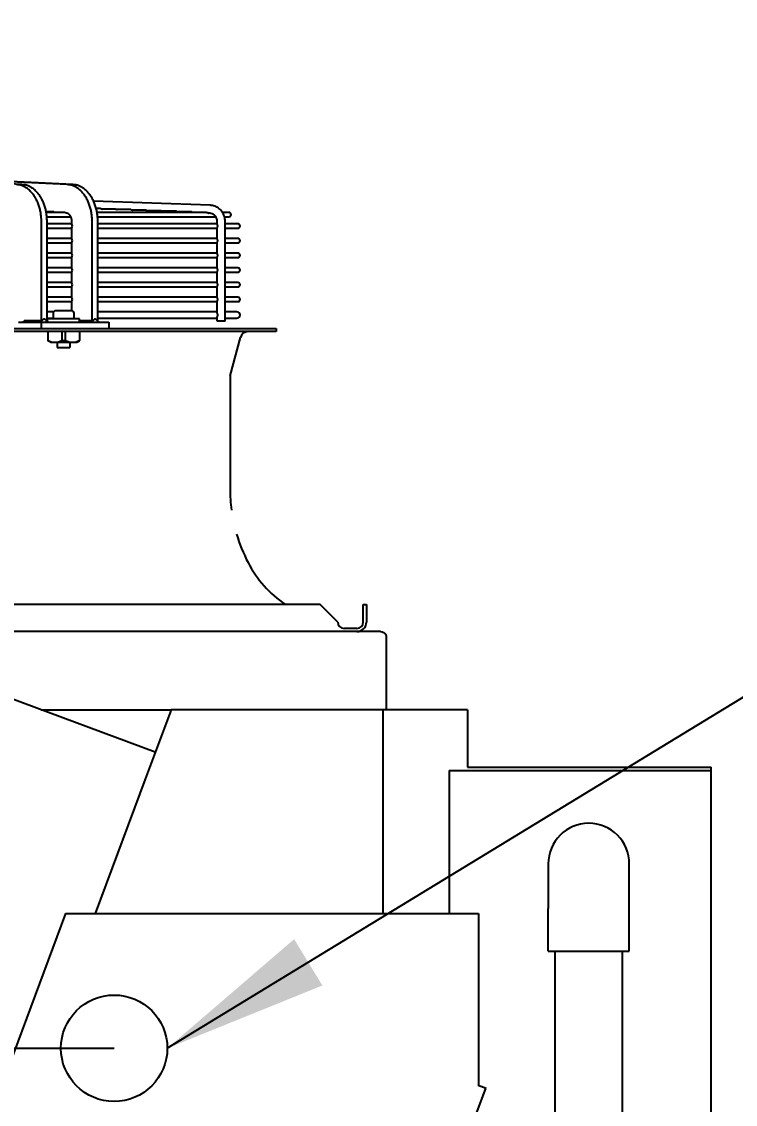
# Model space of a CAD drawing. Header units: millimetres. Extents: x 17891 to 32328, y 18593 to 29476.
# Drawn here: x 18024.44 to 18042.05, y 18964.99 to 18991.71 of the extents above; entities that cross this region are included whole.
import ezdxf

# ---------------------------------------------------------------- set-up
doc = ezdxf.new("R2010")
doc.units = ezdxf.units.MM
doc.header["$LTSCALE"] = 5
doc.linetypes.add('CENTER', pattern=[50.8, 31.75, -6.35, 6.35, -6.35])
for name, color, linetype in [('COILCONN-STD-CONTROL-COPPER', 1, 'Continuous'), ('CONDENSER-STD-CONTROL', 1, 'Continuous'), ('RECIRCULATION-CONTROL', 3, 'Continuous'), ('UNIT', 6, 'Continuous'), ('WS-NO-CONTROL', 3, 'Continuous')]:
    doc.layers.add(name, color=color, linetype=linetype)
doc.styles.add('SUBMITTAL', font='romans.shx', dxfattribs={"width": 0.75})
doc.dimstyles.new('SUBMITTAL', dxfattribs={"dimtxt": 0.09375, "dimasz": 0.09375, "dimexe": 0.03125, "dimexo": 0.0625, "dimgap": 0.0625, "dimtad": 0, "dimdec": 4, "dimzin": 4, "dimdsep": 46, "dimlunit": 4, "dimtxsty": 'SUBMITTAL', "dimcen": 0.09375, "dimclre": 6, "dimadec": 0, "dimazin": 0, "dimtfac": 1, "dimtdec": 0, "dimtofl": 0, "dimtmove": 0, "dimatfit": 3, "dimfxl": 0, "dimfrac": 2, "dimtolj": 1, "dimtzin": 4, "dimarcsym": 0})

# ---------------------------------------------------------------- blocks, each defined once
blk = doc.blocks.new('*D24')
at = {"layer": 'CONDENSER-STD-CONTROL', "color": 6, "lineweight": -2}
for p, q in [((18026.721, 18963.562), (18026.721, 18869.843)), ((18041.454, 18896.122), (18041.454, 18869.843))]:
    blk.add_line(p, q, dxfattribs=at)
at = {"layer": 'CONDENSER-STD-CONTROL', "color": 3, "lineweight": -2}
for p, q in [((18031.65, 18872.66), (18036.525, 18872.66)), ((18041.454, 18872.66), (18046.383, 18872.66))]:
    blk.add_line(p, q, dxfattribs=at)
at = {"layer": 'CONDENSER-STD-CONTROL', "color": 3}
for points in [[(18031.65, 18873.481), (18031.65, 18871.838), (18026.721, 18872.66)], [(18036.525, 18873.481), (18036.525, 18871.838), (18041.454, 18872.66)]]:
    blk.add_solid(points, dxfattribs=at)
at = {"layer": 'CONDENSER-STD-CONTROL', "color": 3, "insert": (18063.108, 18872.66), "char_height": 4.9294, "attachment_point": 5, "style": 'SUBMITTAL'}
blk.add_mtext('\\A1;1\'-2 3/4"', dxfattribs=at)

msp = doc.modelspace()

# ---------------------------------------------------------------- linework, layer by layer
at = {"layer": 'CONDENSER-STD-CONTROL', "linetype": 'CENTER', "ltscale": 0.027}
msp.add_line((17962.4, 18966.3784), (18026.721, 18966.3784), dxfattribs=at)
at = {"layer": 'CONDENSER-STD-CONTROL'}
msp.add_circle((18026.721, 18966.3784), 1.3125, dxfattribs=at)
at = {"layer": 'RECIRCULATION-CONTROL'}
for p, q in [((18037.4311, 18970.9282), (18037.4311, 18969.8282)), ((18039.4311, 18969.8282), (18039.4311, 18970.9282)), ((18037.4311, 18968.7719), (18037.4311, 18969.8282)), ((18039.4311, 18968.7719), (18039.4311, 18969.8282)), ((18037.4311, 18968.7719), (18039.4311, 18968.7719)), ((18037.6011, 18947.1784), (18037.6011, 18968.7719)), ((18039.2611, 18947.1784), (18039.2611, 18968.7719))]:
    msp.add_line(p, q, dxfattribs=at)
msp.add_arc((18038.4311, 18970.9282), 1, 0, 180, dxfattribs=at)
at = {"layer": 'UNIT'}
for p, q in [((18024.4474, 18987.6907), (18018.8725, 18987.9653)), ((18025.5609, 18987.6907), (18019.9861, 18987.9653)), ((18025.7001, 18987.6907), (18020.1253, 18987.9653)), ((18029.0882, 18987.1791), (18026.213, 18987.283)), ((18025.2225, 18987.0172), (18025.0442, 18987.0172)), ((18025.4968, 18987.0037), (18025.0467, 18987.0037)), ((18025.5435, 18986.9824), (18025.5272, 18986.9832)), ((18026.3832, 18987.0982), (18026.2789, 18987.0982)), ((18029.0025, 18987.0037), (18026.2994, 18987.0037)), ((18026.7573, 18987.0847), (18026.4239, 18987.0847)), ((18027.1315, 18987.0712), (18026.7981, 18987.0712)), ((18027.5057, 18987.0577), (18027.1723, 18987.0577)), ((18027.8799, 18987.0442), (18027.5465, 18987.0442)), ((18028.2541, 18987.0307), (18027.9207, 18987.0307)), ((18028.6283, 18987.0172), (18028.2949, 18987.0172)), ((18029.0811, 18986.9824), (18029.0589, 18986.9832)), ((18029.5527, 18987.0037), (18029.3941, 18987.0037)), ((18024.9263, 18984.3128), (18024.9263, 18986.7856)), ((18025.061, 18986.8935), (18025.6552, 18986.8935)), ((18025.0655, 18984.3163), (18025.0655, 18986.7856)), ((18025.678, 18986.7218), (18025.0655, 18986.7218)), ((18025.678, 18986.7089), (18025.678, 18986.7856)), ((18026.1791, 18984.3128), (18026.1791, 18986.7856)), ((18026.3137, 18986.8935), (18029.2309, 18986.8935)), ((18026.3183, 18984.3163), (18026.3183, 18986.7856)), ((18029.2615, 18986.7218), (18026.3183, 18986.7218)), ((18029.2615, 18986.7058), (18029.2615, 18986.7856)), ((18029.2615, 18986.3436), (18029.2615, 18986.6275)), ((18029.4437, 18986.8935), (18029.5527, 18986.8935)), ((18029.4583, 18984.3163), (18029.4583, 18986.7856)), ((18029.7731, 18986.7218), (18029.4583, 18986.7218)), ((18025.0655, 18986.6115), (18025.678, 18986.6115)), ((18025.678, 18986.3467), (18025.678, 18986.6244)), ((18026.3183, 18986.6115), (18029.2615, 18986.6115)), ((18029.4583, 18986.6115), (18029.7731, 18986.6115)), ((18025.678, 18986.3596), (18025.0655, 18986.3596)), ((18025.0655, 18986.2493), (18025.678, 18986.2493)), ((18025.678, 18985.9845), (18025.678, 18986.2622)), ((18029.2615, 18986.3596), (18026.3183, 18986.3596)), ((18026.3183, 18986.2493), (18029.2615, 18986.2493)), ((18029.2615, 18985.9814), (18029.2615, 18986.2653)), ((18029.7731, 18986.3596), (18029.4583, 18986.3596)), ((18029.4583, 18986.2493), (18029.7731, 18986.2493)), ((18025.678, 18985.9974), (18025.0655, 18985.9974)), ((18025.0655, 18985.8871), (18025.678, 18985.8871)), ((18025.678, 18985.6223), (18025.678, 18985.9)), ((18029.2615, 18985.9974), (18026.3183, 18985.9974)), ((18026.3183, 18985.8871), (18029.2615, 18985.8871)), ((18029.2615, 18985.6192), (18029.2615, 18985.9031)), ((18029.7731, 18985.9974), (18029.4583, 18985.9974)), ((18029.4583, 18985.8871), (18029.7731, 18985.8871)), ((18025.678, 18985.6352), (18025.0655, 18985.6352)), ((18029.2615, 18985.6352), (18026.3183, 18985.6352)), ((18029.7731, 18985.6352), (18029.4583, 18985.6352)), ((18025.0655, 18985.5249), (18025.678, 18985.5249)), ((18025.678, 18985.2601), (18025.678, 18985.5378)), ((18026.3183, 18985.5249), (18029.2615, 18985.5249)), ((18029.2615, 18985.257), (18029.2615, 18985.5409)), ((18029.4583, 18985.5249), (18029.7731, 18985.5249)), ((18025.678, 18985.2729), (18025.0655, 18985.2729)), ((18025.0655, 18985.1627), (18025.678, 18985.1627)), ((18025.678, 18984.8978), (18025.678, 18985.1756)), ((18029.2615, 18985.2729), (18026.3183, 18985.2729)), ((18026.3183, 18985.1627), (18029.2615, 18985.1627)), ((18029.2615, 18984.8948), (18029.2615, 18985.1787)), ((18029.7731, 18985.2729), (18029.4583, 18985.2729)), ((18029.4583, 18985.1627), (18029.7731, 18985.1627)), ((18025.678, 18984.9107), (18025.0655, 18984.9107)), ((18025.0655, 18984.8005), (18025.678, 18984.8005)), ((18025.678, 18984.5722), (18025.678, 18984.8134)), ((18029.2615, 18984.9107), (18026.3183, 18984.9107)), ((18026.3183, 18984.8005), (18029.2615, 18984.8005)), ((18029.2615, 18984.5191), (18029.2615, 18984.8165)), ((18029.7731, 18984.9107), (18029.4583, 18984.9107)), ((18029.4583, 18984.8005), (18029.7731, 18984.8005)), ((18025.222, 18984.5485), (18025.0655, 18984.5485)), ((18025.2187, 18984.5328), (18025.2187, 18984.3753)), ((18025.6911, 18984.5722), (18025.258, 18984.5722)), ((18025.7305, 18984.5328), (18025.7305, 18984.3753)), ((18029.2615, 18984.5485), (18026.3183, 18984.5485)), ((18029.7515, 18984.5485), (18029.4583, 18984.5485)), ((18024.361, 18984.2966), (18026.5881, 18984.2966)), ((18024.8846, 18984.3294), (18024.5002, 18984.3294)), ((18024.9178, 18984.2966), (18024.9178, 18984.1391)), ((18025.0655, 18984.395), (18025.2187, 18984.395)), ((18025.8683, 18984.3753), (18025.0809, 18984.3753)), ((18025.0809, 18984.301), (18025.0809, 18984.3753)), ((18025.8683, 18984.2966), (18025.8683, 18984.3753)), ((18026.1373, 18984.3294), (18025.8683, 18984.3294)), ((18026.3183, 18984.395), (18029.2615, 18984.395)), ((18026.5881, 18984.2966), (18026.5881, 18984.1391)), ((18029.2615, 18984.3163), (18029.2615, 18984.4245)), ((18029.4583, 18984.3163), (18029.2615, 18984.3163)), ((18029.4583, 18984.395), (18029.7515, 18984.395)), ((17996.9818, 18984.1391), (18030.7219, 18984.1391)), ((18030.7219, 18984.0604), (17996.9818, 18984.0604)), ((18025.0848, 18984.0604), (18025.0848, 18983.8382)), ((18025.4328, 18984.0604), (18025.4328, 18983.8382)), ((18025.5163, 18984.0604), (18025.5163, 18983.8382)), ((18025.8643, 18984.0604), (18025.8643, 18983.8382)), ((18030.7219, 18984.1391), (18030.7219, 18984.0604)), ((18025.1478, 18983.8005), (18025.0848, 18983.8369)), ((18025.1478, 18983.8005), (18025.8014, 18983.8005)), ((18025.3171, 18983.8005), (18025.3171, 18983.6666)), ((18025.6321, 18983.8005), (18025.6321, 18983.6666)), ((18025.8014, 18983.8005), (18025.8643, 18983.8369)), ((18029.5869, 18982.9726), (18029.838, 18983.9142)), ((18025.3171, 18983.6666), (18025.6321, 18983.6666)), ((18029.5802, 18982.9219), (18029.5802, 18980.1809)), ((18031.8046, 18977.3281), (17992.3624, 18977.3281)), ((18032.2377, 18976.895), (18031.8046, 18977.3281)), ((18032.8676, 18976.895), (18032.8676, 18977.3281)), ((18032.8676, 18977.3281), (18032.9464, 18977.3281)), ((18032.9464, 18977.3281), (18032.9464, 18976.895)), ((18033.2958, 18976.6588), (17955.8253, 18976.6588)), ((18032.7101, 18976.7375), (18032.3952, 18976.7375)), ((18033.4355, 18976.519), (18033.4355, 18974.7296)), ((18027.7342, 18973.6815), (18024.1034, 18975.0354)), ((18024.9234, 18974.7296), (18028.1251, 18974.7296)), ((18028.1251, 18974.7296), (18027.4872, 18973.0192)), ((18035.4357, 18974.7296), (18028.1251, 18974.7296)), ((18033.3574, 18969.7006), (18033.3574, 18974.7296)), ((18035.4357, 18974.7296), (18035.4357, 18973.3122)), ((18035.4357, 18973.3122), (18041.454, 18973.3122)), ((18041.454, 18898.9392), (18041.454, 18973.3122)), ((18027.4872, 18973.0192), (18026.2497, 18969.7005)), ((18034.9852, 18973.2291), (18034.9852, 18969.7007)), ((18034.9852, 18973.2291), (18041.454, 18973.2291)), ((18025.5231, 18969.7005), (18009.5605, 18926.8896)), ((18025.5231, 18969.7005), (18035.7131, 18969.7007)), ((18035.7131, 18969.7007), (18035.7132, 18965.491)), ((18011.4264, 18899.7822), (18035.8882, 18965.3875)), ((18035.7132, 18965.491), (18035.7007, 18965.4574)), ((18035.7007, 18965.4574), (18035.7017, 18965.457)), ((18035.9007, 18965.3828), (18035.7017, 18965.457))]:
    msp.add_line(p, q, dxfattribs=at)
for centre, radius, start, end in [((18029.5527, 18986.9486), 0.0551, 270, 90), ((18029.7731, 18986.6666), 0.0551, 270, 90), ((18029.7731, 18986.3044), 0.0551, 270, 90), ((18029.7731, 18985.9422), 0.0551, 270, 90), ((18029.7731, 18985.58), 0.0551, 270, 90), ((18029.7731, 18985.2178), 0.0551, 270, 90), ((18029.7731, 18984.8556), 0.0551, 270, 90), ((18025.258, 18984.5328), 0.0394, 90, 180), ((18025.6911, 18984.5328), 0.0394, 0, 90), ((18029.7515, 18984.4718), 0.0768, 270, 90), ((18030.0282, 18983.8635), 0.1969, 90, 165.06858), ((18029.7771, 18982.9219), 0.1969, 165.06858, 180), ((18033.5172, 18980.1809), 3.937, 180, 187.61931), ((18033.5172, 18980.1809), 3.937, 196.4656, 207.50184), ((18032.5394, 18979.6719), 2.8346, 207.50184, 235.77552), ((18032.3952, 18976.895), 0.1575, 180, 270), ((18032.7101, 18976.895), 0.1575, 270, 0), ((18032.7101, 18976.895), 0.2362, 270, 0)]:
    msp.add_arc(centre, radius, start, end, dxfattribs=at)
for centre, major_axis, ratio, start_param, end_param in [((18025.2225, 18986.9621), (0, -0.0551), 0.7080429, 2.4266911, 3.1416001), ((18025.4968, 18986.9486), (0, -0.0551), 0.7079972, 2.2505647, 3.1415995), ((18025.6529, 18986.6666), (0, -0.0551), 0.7079678, 1.5708033, 2.4433758), ((18025.6529, 18986.6666), (0, -0.0551), 0.7079678, 0.6982169, 1.5707894), ((18025.6529, 18986.3044), (0, -0.0551), 0.7079678, 1.5708033, 2.4433758), ((18025.6529, 18986.3044), (0, -0.0551), 0.7079678, 0.6982169, 1.5707894), ((18025.6529, 18985.9422), (0, -0.0551), 0.7079678, 1.5708033, 2.4433758), ((18025.6529, 18985.9422), (0, -0.0551), 0.7079678, 0.6982169, 1.5707894), ((18025.6529, 18985.58), (0, -0.0551), 0.7079678, 1.5708033, 2.4433758), ((18025.6529, 18985.58), (0, -0.0551), 0.7079678, 0.6982169, 1.5707894), ((18025.6529, 18985.2178), (0, -0.0551), 0.7079678, 1.5708033, 2.4433758), ((18025.6529, 18985.2178), (0, -0.0551), 0.7079678, 0.6982169, 1.5707894), ((18025.6529, 18984.8556), (0, -0.0551), 0.7079678, 1.5708033, 2.4433758), ((18025.6529, 18984.8556), (0, -0.0551), 0.7079678, 0.6982169, 1.5707894), ((18023.5042, 18985.7052), (0, -1.969), 0.7071068, 0.7736158, 0.7971806)]:
    msp.add_ellipse(centre, major_axis=major_axis, ratio=ratio, start_param=start_param, end_param=end_param, dxfattribs=at)
for points, knots in [([(18024.9263, 18986.7856), (18024.9263, 18986.8212), (18024.9248, 18986.8571), (18024.9219, 18986.8925), (18024.9189, 18986.9279), (18024.9145, 18986.9629), (18024.9085, 18986.9976), (18024.9026, 18987.0322), (18024.8952, 18987.0666), (18024.8865, 18987.1001), (18024.8777, 18987.1335), (18024.8676, 18987.166), (18024.8561, 18987.1978), (18024.8446, 18987.2295), (18024.8318, 18987.2605), (18024.8177, 18987.2901), (18024.8037, 18987.3198), (18024.7885, 18987.348), (18024.772, 18987.3751), (18024.7556, 18987.4022), (18024.7379, 18987.428), (18024.7194, 18987.4522), (18024.7008, 18987.4763), (18024.6814, 18987.4988), (18024.6609, 18987.5196), (18024.6405, 18987.5405), (18024.619, 18987.5598), (18024.597, 18987.5771), (18024.575, 18987.5944), (18024.5523, 18987.6098), (18024.529, 18987.6234), (18024.5056, 18987.6369), (18024.4816, 18987.6485), (18024.4573, 18987.6581), (18024.433, 18987.6676), (18024.4085, 18987.6751), (18024.3836, 18987.6805), (18024.3586, 18987.686), (18024.3333, 18987.6894), (18024.3082, 18987.6906)], [0, 0, 0, 0, 0.076921, 0.076921, 0.076921, 0.1538421, 0.1538421, 0.1538421, 0.2307631, 0.2307631, 0.2307631, 0.3076842, 0.3076842, 0.3076842, 0.3846052, 0.3846052, 0.3846052, 0.4615263, 0.4615263, 0.4615263, 0.5384473, 0.5384473, 0.5384473, 0.6153684, 0.6153684, 0.6153684, 0.6922894, 0.6922894, 0.6922894, 0.7692105, 0.7692105, 0.7692105, 0.8461315, 0.8461315, 0.8461315, 0.9230526, 0.9230526, 0.9230526, 1, 1, 1, 1]), ([(18025.0655, 18986.7856), (18025.0655, 18986.8212), (18025.064, 18986.8571), (18025.061, 18986.8925), (18025.0581, 18986.9279), (18025.0537, 18986.9629), (18025.0477, 18986.9976), (18025.0418, 18987.0322), (18025.0344, 18987.0666), (18025.0257, 18987.1001), (18025.0169, 18987.1335), (18025.0068, 18987.166), (18024.9953, 18987.1978), (18024.9838, 18987.2295), (18024.9709, 18987.2605), (18024.9569, 18987.2901), (18024.9429, 18987.3198), (18024.9277, 18987.348), (18024.9112, 18987.3751), (18024.8948, 18987.4022), (18024.8771, 18987.428), (18024.8586, 18987.4522), (18024.84, 18987.4763), (18024.8206, 18987.4988), (18024.8001, 18987.5196), (18024.7797, 18987.5405), (18024.7582, 18987.5598), (18024.7362, 18987.5771), (18024.7142, 18987.5944), (18024.6915, 18987.6098), (18024.6682, 18987.6234), (18024.6448, 18987.6369), (18024.6208, 18987.6485), (18024.5965, 18987.6581), (18024.5722, 18987.6676), (18024.5477, 18987.6751), (18024.5228, 18987.6805), (18024.4978, 18987.686), (18024.4725, 18987.6894), (18024.4474, 18987.6906)], [0, 0, 0, 0, 0.076921, 0.076921, 0.076921, 0.1538421, 0.1538421, 0.1538421, 0.2307631, 0.2307631, 0.2307631, 0.3076842, 0.3076842, 0.3076842, 0.3846052, 0.3846052, 0.3846052, 0.4615263, 0.4615263, 0.4615263, 0.5384473, 0.5384473, 0.5384473, 0.6153684, 0.6153684, 0.6153684, 0.6922894, 0.6922894, 0.6922894, 0.7692105, 0.7692105, 0.7692105, 0.8461315, 0.8461315, 0.8461315, 0.9230526, 0.9230526, 0.9230526, 1, 1, 1, 1]), ([(18026.1791, 18986.7856), (18026.1791, 18986.8212), (18026.1776, 18986.8571), (18026.1746, 18986.8925), (18026.1716, 18986.9279), (18026.1672, 18986.9629), (18026.1613, 18986.9976), (18026.1554, 18987.0322), (18026.148, 18987.0666), (18026.1392, 18987.1001), (18026.1305, 18987.1335), (18026.1204, 18987.166), (18026.1089, 18987.1978), (18026.0974, 18987.2295), (18026.0845, 18987.2605), (18026.0705, 18987.2901), (18026.0564, 18987.3198), (18026.0412, 18987.348), (18026.0248, 18987.3751), (18026.0084, 18987.4022), (18025.9907, 18987.428), (18025.9721, 18987.4522), (18025.9536, 18987.4763), (18025.9341, 18987.4988), (18025.9137, 18987.5196), (18025.8932, 18987.5405), (18025.8718, 18987.5598), (18025.8497, 18987.5771), (18025.8277, 18987.5944), (18025.8051, 18987.6098), (18025.7817, 18987.6234), (18025.7584, 18987.6369), (18025.7344, 18987.6485), (18025.7101, 18987.6581), (18025.6858, 18987.6676), (18025.6612, 18987.6751), (18025.6363, 18987.6805), (18025.6114, 18987.686), (18025.586, 18987.6894), (18025.5609, 18987.6906)], [0, 0, 0, 0, 0.076921, 0.076921, 0.076921, 0.1538421, 0.1538421, 0.1538421, 0.2307631, 0.2307631, 0.2307631, 0.3076842, 0.3076842, 0.3076842, 0.3846052, 0.3846052, 0.3846052, 0.4615263, 0.4615263, 0.4615263, 0.5384473, 0.5384473, 0.5384473, 0.6153684, 0.6153684, 0.6153684, 0.6922894, 0.6922894, 0.6922894, 0.7692105, 0.7692105, 0.7692105, 0.8461315, 0.8461315, 0.8461315, 0.9230526, 0.9230526, 0.9230526, 1, 1, 1, 1]), ([(18026.3183, 18986.7856), (18026.3183, 18986.8212), (18026.3168, 18986.8571), (18026.3138, 18986.8925), (18026.3108, 18986.9279), (18026.3064, 18986.9629), (18026.3005, 18986.9976), (18026.2946, 18987.0322), (18026.2872, 18987.0666), (18026.2784, 18987.1001), (18026.2697, 18987.1335), (18026.2596, 18987.166), (18026.2481, 18987.1978), (18026.2366, 18987.2295), (18026.2237, 18987.2605), (18026.2097, 18987.2901), (18026.1956, 18987.3198), (18026.1804, 18987.348), (18026.164, 18987.3751), (18026.1476, 18987.4022), (18026.1299, 18987.428), (18026.1113, 18987.4522), (18026.0928, 18987.4763), (18026.0733, 18987.4988), (18026.0529, 18987.5196), (18026.0324, 18987.5405), (18026.011, 18987.5598), (18025.9889, 18987.5771), (18025.9669, 18987.5944), (18025.9443, 18987.6098), (18025.9209, 18987.6234), (18025.8976, 18987.6369), (18025.8735, 18987.6485), (18025.8493, 18987.6581), (18025.825, 18987.6676), (18025.8004, 18987.6751), (18025.7755, 18987.6805), (18025.7506, 18987.686), (18025.7252, 18987.6894), (18025.7001, 18987.6906)], [0, 0, 0, 0, 0.076921, 0.076921, 0.076921, 0.1538421, 0.1538421, 0.1538421, 0.2307631, 0.2307631, 0.2307631, 0.3076842, 0.3076842, 0.3076842, 0.3846052, 0.3846052, 0.3846052, 0.4615263, 0.4615263, 0.4615263, 0.5384473, 0.5384473, 0.5384473, 0.6153684, 0.6153684, 0.6153684, 0.6922894, 0.6922894, 0.6922894, 0.7692105, 0.7692105, 0.7692105, 0.8461315, 0.8461315, 0.8461315, 0.9230526, 0.9230526, 0.9230526, 1, 1, 1, 1]), ([(18029.4583, 18986.7856), (18029.4583, 18986.8256), (18029.4524, 18986.8656), (18029.429, 18986.9419), (18029.4115, 18986.9783), (18029.3667, 18987.0442), (18029.3392, 18987.0737), (18029.2767, 18987.1228), (18029.2416, 18987.1424), (18029.1672, 18987.1699), (18029.1278, 18987.1777), (18029.0882, 18987.1791)], [1.5707963, 1.5707963, 1.5707963, 1.5707963, 1.8779743, 1.8779743, 2.1851522, 2.1851522, 2.4923302, 2.4923302, 2.7995081, 2.7995081, 3.1066861, 3.1066861, 3.1066861, 3.1066861]), ([(18025.678, 18986.7856), (18025.678, 18986.7934), (18025.6777, 18986.8011), (18025.677, 18986.8088), (18025.6764, 18986.8165), (18025.6754, 18986.8242), (18025.6741, 18986.8317), (18025.6728, 18986.8392), (18025.6712, 18986.8466), (18025.6693, 18986.8539), (18025.6674, 18986.8612), (18025.6652, 18986.8683), (18025.6627, 18986.8752), (18025.6602, 18986.8821), (18025.6574, 18986.8888), (18025.6544, 18986.8952), (18025.6513, 18986.9016), (18025.648, 18986.9078), (18025.6444, 18986.9137), (18025.6409, 18986.9196), (18025.6371, 18986.9252), (18025.633, 18986.9304), (18025.629, 18986.9357), (18025.6247, 18986.9406), (18025.6203, 18986.9452), (18025.6158, 18986.9497), (18025.6112, 18986.9539), (18025.6064, 18986.9576), (18025.6016, 18986.9614), (18025.5966, 18986.9648), (18025.5915, 18986.9677), (18025.5865, 18986.9707), (18025.5813, 18986.9732), (18025.576, 18986.9753), (18025.5707, 18986.9773), (18025.5653, 18986.979), (18025.5599, 18986.9802), (18025.5544, 18986.9814), (18025.549, 18986.9821), (18025.5435, 18986.9824)], [0, 0, 0, 0, 0.076921, 0.076921, 0.076921, 0.153842, 0.153842, 0.153842, 0.230763, 0.230763, 0.230763, 0.307684, 0.307684, 0.307684, 0.384605, 0.384605, 0.384605, 0.461526, 0.461526, 0.461526, 0.538447, 0.538447, 0.538447, 0.615368, 0.615368, 0.615368, 0.692289, 0.692289, 0.692289, 0.7692101, 0.7692101, 0.7692101, 0.8461311, 0.8461311, 0.8461311, 0.9230521, 0.9230521, 0.9230521, 1, 1, 1, 1]), ([(18026.3832, 18987.0982), (18026.3833, 18987.0982), (18026.3834, 18987.0982), (18026.3836, 18987.0982), (18026.3845, 18987.0982), (18026.3855, 18987.0981), (18026.3865, 18987.0981), (18026.3874, 18987.098), (18026.3884, 18987.0979), (18026.3894, 18987.0978), (18026.3904, 18987.0977), (18026.3914, 18987.0975), (18026.3924, 18987.0974), (18026.3934, 18987.0972), (18026.3944, 18987.097), (18026.3954, 18987.0968), (18026.3964, 18987.0966), (18026.3974, 18987.0963), (18026.3984, 18987.096), (18026.3994, 18987.0958), (18026.4004, 18987.0955), (18026.4014, 18987.0952), (18026.4024, 18987.0948), (18026.4034, 18987.0945), (18026.4044, 18987.0941), (18026.4054, 18987.0938), (18026.4064, 18987.0934), (18026.4074, 18987.093), (18026.4084, 18987.0926), (18026.4094, 18987.0922), (18026.4104, 18987.0917), (18026.4114, 18987.0913), (18026.4124, 18987.0908), (18026.4133, 18987.0904), (18026.4143, 18987.0899), (18026.4153, 18987.0894), (18026.4162, 18987.0889), (18026.4172, 18987.0884), (18026.4181, 18987.0879), (18026.4191, 18987.0874), (18026.42, 18987.0869), (18026.4209, 18987.0864), (18026.4218, 18987.0859), (18026.4226, 18987.0855), (18026.4233, 18987.0851), (18026.4239, 18987.0847)], [0.48439597, 0.48439597, 0.48439597, 0.48439597, 0.48780488, 0.48780488, 0.48780488, 0.51219512, 0.51219512, 0.51219512, 0.53658537, 0.53658537, 0.53658537, 0.56097561, 0.56097561, 0.56097561, 0.58536585, 0.58536585, 0.58536585, 0.6097561, 0.6097561, 0.6097561, 0.63414634, 0.63414634, 0.63414634, 0.65853659, 0.65853659, 0.65853659, 0.68292683, 0.68292683, 0.68292683, 0.70731707, 0.70731707, 0.70731707, 0.73170732, 0.73170732, 0.73170732, 0.75609756, 0.75609756, 0.75609756, 0.7804878, 0.7804878, 0.7804878, 0.80487805, 0.80487805, 0.80487805, 0.82380204, 0.82380204, 0.82380204, 0.82380204]), ([(18026.7573, 18987.0847), (18026.7575, 18987.0847), (18026.7576, 18987.0847), (18026.7577, 18987.0847), (18026.7587, 18987.0847), (18026.7597, 18987.0846), (18026.7606, 18987.0846), (18026.7616, 18987.0845), (18026.7626, 18987.0844), (18026.7636, 18987.0843), (18026.7646, 18987.0842), (18026.7656, 18987.084), (18026.7666, 18987.0839), (18026.7676, 18987.0837), (18026.7686, 18987.0835), (18026.7696, 18987.0833), (18026.7706, 18987.0831), (18026.7716, 18987.0828), (18026.7726, 18987.0825), (18026.7736, 18987.0823), (18026.7746, 18987.082), (18026.7756, 18987.0817), (18026.7766, 18987.0813), (18026.7776, 18987.081), (18026.7786, 18987.0806), (18026.7796, 18987.0803), (18026.7806, 18987.0799), (18026.7816, 18987.0795), (18026.7826, 18987.0791), (18026.7836, 18987.0787), (18026.7846, 18987.0782), (18026.7856, 18987.0778), (18026.7866, 18987.0773), (18026.7875, 18987.0768), (18026.7885, 18987.0764), (18026.7895, 18987.0759), (18026.7904, 18987.0754), (18026.7914, 18987.0749), (18026.7923, 18987.0744), (18026.7933, 18987.0739), (18026.7942, 18987.0734), (18026.7951, 18987.0729), (18026.7961, 18987.0724), (18026.7968, 18987.072), (18026.7974, 18987.0716), (18026.7981, 18987.0712)], [0.48440995, 0.48440995, 0.48440995, 0.48440995, 0.48780488, 0.48780488, 0.48780488, 0.51219512, 0.51219512, 0.51219512, 0.53658537, 0.53658537, 0.53658537, 0.56097561, 0.56097561, 0.56097561, 0.58536585, 0.58536585, 0.58536585, 0.6097561, 0.6097561, 0.6097561, 0.63414634, 0.63414634, 0.63414634, 0.65853659, 0.65853659, 0.65853659, 0.68292683, 0.68292683, 0.68292683, 0.70731707, 0.70731707, 0.70731707, 0.73170732, 0.73170732, 0.73170732, 0.75609756, 0.75609756, 0.75609756, 0.7804878, 0.7804878, 0.7804878, 0.80487805, 0.80487805, 0.80487805, 0.82345363, 0.82345363, 0.82345363, 0.82345363]), ([(18027.1315, 18987.0712), (18027.1317, 18987.0712), (18027.1318, 18987.0712), (18027.1319, 18987.0712), (18027.1329, 18987.0712), (18027.1339, 18987.0711), (18027.1348, 18987.0711), (18027.1358, 18987.071), (18027.1368, 18987.0709), (18027.1378, 18987.0708), (18027.1388, 18987.0707), (18027.1398, 18987.0706), (18027.1408, 18987.0704), (18027.1418, 18987.0702), (18027.1428, 18987.07), (18027.1438, 18987.0698), (18027.1448, 18987.0696), (18027.1458, 18987.0693), (18027.1468, 18987.069), (18027.1478, 18987.0688), (18027.1488, 18987.0685), (18027.1498, 18987.0682), (18027.1508, 18987.0678), (18027.1518, 18987.0675), (18027.1528, 18987.0671), (18027.1539, 18987.0668), (18027.1548, 18987.0664), (18027.1558, 18987.066), (18027.1568, 18987.0656), (18027.1578, 18987.0652), (18027.1588, 18987.0647), (18027.1598, 18987.0643), (18027.1608, 18987.0638), (18027.1618, 18987.0633), (18027.1627, 18987.0629), (18027.1637, 18987.0624), (18027.1647, 18987.0619), (18027.1656, 18987.0614), (18027.1666, 18987.0609), (18027.1675, 18987.0604), (18027.1684, 18987.0599), (18027.1694, 18987.0594), (18027.1703, 18987.0588), (18027.171, 18987.0585), (18027.1716, 18987.0581), (18027.1723, 18987.0577)], [0.48442393, 0.48442393, 0.48442393, 0.48442393, 0.48780488, 0.48780488, 0.48780488, 0.51219512, 0.51219512, 0.51219512, 0.53658537, 0.53658537, 0.53658537, 0.56097561, 0.56097561, 0.56097561, 0.58536585, 0.58536585, 0.58536585, 0.6097561, 0.6097561, 0.6097561, 0.63414634, 0.63414634, 0.63414634, 0.65853659, 0.65853659, 0.65853659, 0.68292683, 0.68292683, 0.68292683, 0.70731707, 0.70731707, 0.70731707, 0.73170732, 0.73170732, 0.73170732, 0.75609756, 0.75609756, 0.75609756, 0.7804878, 0.7804878, 0.7804878, 0.80487805, 0.80487805, 0.80487805, 0.82310602, 0.82310602, 0.82310602, 0.82310602]), ([(18027.5057, 18987.0577), (18027.5059, 18987.0577), (18027.506, 18987.0577), (18027.5061, 18987.0577), (18027.5071, 18987.0577), (18027.5081, 18987.0576), (18027.509, 18987.0576), (18027.51, 18987.0575), (18027.511, 18987.0574), (18027.512, 18987.0573), (18027.513, 18987.0572), (18027.514, 18987.0571), (18027.515, 18987.0569), (18027.516, 18987.0567), (18027.517, 18987.0565), (18027.518, 18987.0563), (18027.519, 18987.0561), (18027.52, 18987.0558), (18027.521, 18987.0556), (18027.522, 18987.0553), (18027.523, 18987.055), (18027.524, 18987.0547), (18027.525, 18987.0543), (18027.5261, 18987.054), (18027.5271, 18987.0536), (18027.5281, 18987.0533), (18027.5291, 18987.0529), (18027.5301, 18987.0525), (18027.5311, 18987.0521), (18027.532, 18987.0516), (18027.533, 18987.0512), (18027.534, 18987.0508), (18027.535, 18987.0503), (18027.536, 18987.0498), (18027.5369, 18987.0494), (18027.5379, 18987.0489), (18027.5389, 18987.0484), (18027.5398, 18987.0479), (18027.5408, 18987.0474), (18027.5417, 18987.0469), (18027.5427, 18987.0464), (18027.5436, 18987.0458), (18027.5445, 18987.0453), (18027.5452, 18987.0449), (18027.5458, 18987.0446), (18027.5465, 18987.0442)], [0.48443789, 0.48443789, 0.48443789, 0.48443789, 0.48780488, 0.48780488, 0.48780488, 0.51219512, 0.51219512, 0.51219512, 0.53658537, 0.53658537, 0.53658537, 0.56097561, 0.56097561, 0.56097561, 0.58536585, 0.58536585, 0.58536585, 0.6097561, 0.6097561, 0.6097561, 0.63414634, 0.63414634, 0.63414634, 0.65853659, 0.65853659, 0.65853659, 0.68292683, 0.68292683, 0.68292683, 0.70731707, 0.70731707, 0.70731707, 0.73170732, 0.73170732, 0.73170732, 0.75609756, 0.75609756, 0.75609756, 0.7804878, 0.7804878, 0.7804878, 0.80487805, 0.80487805, 0.80487805, 0.82275922, 0.82275922, 0.82275922, 0.82275922]), ([(18027.8799, 18987.0442), (18027.8801, 18987.0442), (18027.8802, 18987.0442), (18027.8803, 18987.0442), (18027.8813, 18987.0442), (18027.8823, 18987.0442), (18027.8832, 18987.0441), (18027.8842, 18987.044), (18027.8852, 18987.0439), (18027.8862, 18987.0438), (18027.8872, 18987.0437), (18027.8882, 18987.0436), (18027.8892, 18987.0434), (18027.8902, 18987.0432), (18027.8912, 18987.043), (18027.8922, 18987.0428), (18027.8932, 18987.0426), (18027.8942, 18987.0423), (18027.8952, 18987.0421), (18027.8962, 18987.0418), (18027.8972, 18987.0415), (18027.8982, 18987.0412), (18027.8993, 18987.0408), (18027.9003, 18987.0405), (18027.9013, 18987.0401), (18027.9023, 18987.0398), (18027.9033, 18987.0394), (18027.9043, 18987.039), (18027.9053, 18987.0386), (18027.9063, 18987.0381), (18027.9072, 18987.0377), (18027.9082, 18987.0373), (18027.9092, 18987.0368), (18027.9102, 18987.0363), (18027.9112, 18987.0359), (18027.9121, 18987.0354), (18027.9131, 18987.0349), (18027.914, 18987.0344), (18027.915, 18987.0339), (18027.9159, 18987.0334), (18027.9169, 18987.0328), (18027.9178, 18987.0323), (18027.9187, 18987.0318), (18027.9194, 18987.0314), (18027.92, 18987.0311), (18027.9207, 18987.0307)], [0.48445184, 0.48445184, 0.48445184, 0.48445184, 0.48780488, 0.48780488, 0.48780488, 0.51219512, 0.51219512, 0.51219512, 0.53658537, 0.53658537, 0.53658537, 0.56097561, 0.56097561, 0.56097561, 0.58536585, 0.58536585, 0.58536585, 0.6097561, 0.6097561, 0.6097561, 0.63414634, 0.63414634, 0.63414634, 0.65853659, 0.65853659, 0.65853659, 0.68292683, 0.68292683, 0.68292683, 0.70731707, 0.70731707, 0.70731707, 0.73170732, 0.73170732, 0.73170732, 0.75609756, 0.75609756, 0.75609756, 0.7804878, 0.7804878, 0.7804878, 0.80487805, 0.80487805, 0.80487805, 0.82241329, 0.82241329, 0.82241329, 0.82241329]), ([(18028.2541, 18987.0307), (18028.2542, 18987.0307), (18028.2544, 18987.0307), (18028.2545, 18987.0307), (18028.2555, 18987.0307), (18028.2564, 18987.0307), (18028.2574, 18987.0306), (18028.2584, 18987.0305), (18028.2594, 18987.0304), (18028.2604, 18987.0303), (18028.2614, 18987.0302), (18028.2624, 18987.0301), (18028.2634, 18987.0299), (18028.2644, 18987.0297), (18028.2654, 18987.0295), (18028.2664, 18987.0293), (18028.2674, 18987.0291), (18028.2684, 18987.0288), (18028.2694, 18987.0286), (18028.2704, 18987.0283), (18028.2714, 18987.028), (18028.2725, 18987.0277), (18028.2735, 18987.0273), (18028.2745, 18987.027), (18028.2755, 18987.0266), (18028.2765, 18987.0263), (18028.2775, 18987.0259), (18028.2785, 18987.0255), (18028.2795, 18987.0251), (18028.2805, 18987.0246), (18028.2815, 18987.0242), (18028.2824, 18987.0237), (18028.2834, 18987.0233), (18028.2844, 18987.0228), (18028.2854, 18987.0223), (18028.2863, 18987.0219), (18028.2873, 18987.0214), (18028.2883, 18987.0209), (18028.2892, 18987.0204), (18028.2901, 18987.0198), (18028.2911, 18987.0193), (18028.292, 18987.0188), (18028.2929, 18987.0183), (18028.2936, 18987.0179), (18028.2942, 18987.0176), (18028.2949, 18987.0172)], [0.48446578, 0.48446578, 0.48446578, 0.48446578, 0.48780488, 0.48780488, 0.48780488, 0.51219512, 0.51219512, 0.51219512, 0.53658537, 0.53658537, 0.53658537, 0.56097561, 0.56097561, 0.56097561, 0.58536585, 0.58536585, 0.58536585, 0.6097561, 0.6097561, 0.6097561, 0.63414634, 0.63414634, 0.63414634, 0.65853659, 0.65853659, 0.65853659, 0.68292683, 0.68292683, 0.68292683, 0.70731707, 0.70731707, 0.70731707, 0.73170732, 0.73170732, 0.73170732, 0.75609756, 0.75609756, 0.75609756, 0.7804878, 0.7804878, 0.7804878, 0.80487805, 0.80487805, 0.80487805, 0.82206823, 0.82206823, 0.82206823, 0.82206823]), ([(18028.6283, 18987.0172), (18028.6284, 18987.0172), (18028.6286, 18987.0172), (18028.6287, 18987.0172), (18028.6297, 18987.0172), (18028.6306, 18987.0172), (18028.6316, 18987.0171), (18028.6326, 18987.017), (18028.6336, 18987.0169), (18028.6346, 18987.0168), (18028.6356, 18987.0167), (18028.6366, 18987.0166), (18028.6376, 18987.0164), (18028.6386, 18987.0162), (18028.6396, 18987.016), (18028.6406, 18987.0158), (18028.6416, 18987.0156), (18028.6426, 18987.0153), (18028.6436, 18987.0151), (18028.6446, 18987.0148), (18028.6456, 18987.0145), (18028.6467, 18987.0142), (18028.6477, 18987.0138), (18028.6487, 18987.0135), (18028.6497, 18987.0131), (18028.6507, 18987.0128), (18028.6517, 18987.0124), (18028.6527, 18987.012), (18028.6537, 18987.0116), (18028.6547, 18987.0111), (18028.6557, 18987.0107), (18028.6567, 18987.0102), (18028.6576, 18987.0098), (18028.6586, 18987.0093), (18028.6596, 18987.0088), (18028.6606, 18987.0083), (18028.6615, 18987.0078), (18028.6625, 18987.0073), (18028.6634, 18987.0068), (18028.6644, 18987.0063), (18028.6653, 18987.0058), (18028.6662, 18987.0053), (18028.6672, 18987.0048), (18028.6678, 18987.0044), (18028.6684, 18987.0041), (18028.669, 18987.0037)], [0.48447969, 0.48447969, 0.48447969, 0.48447969, 0.48780488, 0.48780488, 0.48780488, 0.51219512, 0.51219512, 0.51219512, 0.53658537, 0.53658537, 0.53658537, 0.56097561, 0.56097561, 0.56097561, 0.58536585, 0.58536585, 0.58536585, 0.6097561, 0.6097561, 0.6097561, 0.63414634, 0.63414634, 0.63414634, 0.65853659, 0.65853659, 0.65853659, 0.68292683, 0.68292683, 0.68292683, 0.70731707, 0.70731707, 0.70731707, 0.73170732, 0.73170732, 0.73170732, 0.75609756, 0.75609756, 0.75609756, 0.7804878, 0.7804878, 0.7804878, 0.80487805, 0.80487805, 0.80487805, 0.82172407, 0.82172407, 0.82172407, 0.82172407]), ([(18029.0025, 18987.0037), (18029.0026, 18987.0037), (18029.0028, 18987.0037), (18029.0029, 18987.0037), (18029.0039, 18987.0037), (18029.0048, 18987.0037), (18029.0058, 18987.0036), (18029.0068, 18987.0035), (18029.0078, 18987.0034), (18029.0088, 18987.0033), (18029.0098, 18987.0032), (18029.0108, 18987.0031), (18029.0118, 18987.0029), (18029.0128, 18987.0027), (18029.0138, 18987.0025), (18029.0148, 18987.0023), (18029.0158, 18987.0021), (18029.0168, 18987.0018), (18029.0178, 18987.0016), (18029.0188, 18987.0013), (18029.0199, 18987.001), (18029.0209, 18987.0007), (18029.0219, 18987.0003), (18029.0229, 18987), (18029.0239, 18986.9996), (18029.0249, 18986.9993), (18029.0259, 18986.9989), (18029.0269, 18986.9985), (18029.0279, 18986.9981), (18029.0289, 18986.9976), (18029.0299, 18986.9972), (18029.0309, 18986.9967), (18029.0318, 18986.9963), (18029.0328, 18986.9958), (18029.0338, 18986.9953), (18029.0348, 18986.9948), (18029.0357, 18986.9943), (18029.0367, 18986.9938), (18029.0376, 18986.9933), (18029.0386, 18986.9928), (18029.0395, 18986.9923), (18029.0405, 18986.9918), (18029.0414, 18986.9913), (18029.0423, 18986.9907), (18029.0432, 18986.9902), (18029.0441, 18986.9897), (18029.045, 18986.9892), (18029.0458, 18986.9887), (18029.0467, 18986.9882), (18029.0475, 18986.9877), (18029.0484, 18986.9873), (18029.0492, 18986.9868), (18029.05, 18986.9864), (18029.0508, 18986.986), (18029.0516, 18986.9856), (18029.0523, 18986.9852), (18029.053, 18986.9849), (18029.0537, 18986.9846), (18029.0545, 18986.9843), (18029.0551, 18986.984), (18029.0558, 18986.9838), (18029.0564, 18986.9836), (18029.057, 18986.9834), (18029.0576, 18986.9833), (18029.0578, 18986.9833), (18029.0581, 18986.9832), (18029.0584, 18986.9832), (18029.0585, 18986.9832), (18029.0587, 18986.9832), (18029.0589, 18986.9832)], [0.48449418, 0.48449418, 0.48449418, 0.48449418, 0.48780488, 0.48780488, 0.48780488, 0.51219512, 0.51219512, 0.51219512, 0.53658537, 0.53658537, 0.53658537, 0.56097561, 0.56097561, 0.56097561, 0.58536585, 0.58536585, 0.58536585, 0.6097561, 0.6097561, 0.6097561, 0.63414634, 0.63414634, 0.63414634, 0.65853659, 0.65853659, 0.65853659, 0.68292683, 0.68292683, 0.68292683, 0.70731707, 0.70731707, 0.70731707, 0.73170732, 0.73170732, 0.73170732, 0.75609756, 0.75609756, 0.75609756, 0.7804878, 0.7804878, 0.7804878, 0.80487805, 0.80487805, 0.80487805, 0.82926829, 0.82926829, 0.82926829, 0.85365854, 0.85365854, 0.85365854, 0.87804878, 0.87804878, 0.87804878, 0.90243902, 0.90243902, 0.90243902, 0.92682927, 0.92682927, 0.92682927, 0.95121951, 0.95121951, 0.95121951, 0.97560976, 0.97560976, 0.97560976, 0.98780488, 0.98780488, 0.98780488, 0.99598671, 0.99598671, 0.99598671, 0.99598671]), ([(18029.2615, 18986.7856), (18029.2615, 18986.8061), (18029.2584, 18986.8266), (18029.2465, 18986.8655), (18029.2377, 18986.8839), (18029.2152, 18986.9169), (18029.2016, 18986.9314), (18029.1711, 18986.9554), (18029.1541, 18986.9649), (18029.1185, 18986.978), (18029.0999, 18986.9817), (18029.0811, 18986.9824)], [1.5707963, 1.5707963, 1.5707963, 1.5707963, 1.8779743, 1.8779743, 2.1851522, 2.1851522, 2.4923302, 2.4923302, 2.7995081, 2.7995081, 3.1066861, 3.1066861, 3.1066861, 3.1066861]), ([(18029.2615, 18986.7058), (18029.2615, 18986.7057), (18029.2615, 18986.7053), (18029.2616, 18986.7043), (18029.2619, 18986.7027), (18029.2624, 18986.7009), (18029.263, 18986.6989), (18029.2636, 18986.6968), (18029.2643, 18986.6945), (18029.265, 18986.6921), (18029.2656, 18986.6895), (18029.2662, 18986.6869), (18029.2668, 18986.6842), (18029.2673, 18986.6814), (18029.2677, 18986.6785), (18029.2681, 18986.6756), (18029.2683, 18986.6726), (18029.2685, 18986.6697), (18029.2685, 18986.6677), (18029.2685, 18986.6666)], [0.23243635, 0.23243635, 0.23243635, 0.23243635, 0.23809524, 0.28571429, 0.33333333, 0.38095238, 0.42857143, 0.47619048, 0.52380952, 0.57142857, 0.61904762, 0.66666667, 0.71428571, 0.76190476, 0.80952381, 0.85714286, 0.9047619, 0.95238095, 1, 1, 1, 1]), ([(18029.2685, 18986.6666), (18029.2685, 18986.6656), (18029.2685, 18986.6636), (18029.2683, 18986.6607), (18029.2681, 18986.6577), (18029.2677, 18986.6548), (18029.2673, 18986.6519), (18029.2668, 18986.6491), (18029.2662, 18986.6464), (18029.2656, 18986.6438), (18029.265, 18986.6412), (18029.2643, 18986.6388), (18029.2636, 18986.6365), (18029.263, 18986.6344), (18029.2624, 18986.6324), (18029.2619, 18986.6306), (18029.2616, 18986.629), (18029.2615, 18986.628), (18029.2615, 18986.6276), (18029.2615, 18986.6275)], [0, 0, 0, 0, 0.04761905, 0.0952381, 0.14285714, 0.19047619, 0.23809524, 0.28571429, 0.33333333, 0.38095238, 0.42857143, 0.47619048, 0.52380952, 0.57142857, 0.61904762, 0.66666667, 0.71428571, 0.76190476, 0.76755485, 0.76755485, 0.76755485, 0.76755485]), ([(18029.2615, 18986.3436), (18029.2615, 18986.3435), (18029.2615, 18986.3431), (18029.2616, 18986.3421), (18029.2619, 18986.3405), (18029.2624, 18986.3387), (18029.263, 18986.3367), (18029.2636, 18986.3346), (18029.2643, 18986.3323), (18029.265, 18986.3299), (18029.2656, 18986.3273), (18029.2662, 18986.3247), (18029.2668, 18986.322), (18029.2673, 18986.3192), (18029.2677, 18986.3163), (18029.2681, 18986.3134), (18029.2683, 18986.3104), (18029.2685, 18986.3074), (18029.2685, 18986.3054), (18029.2685, 18986.3044)], [0.23243635, 0.23243635, 0.23243635, 0.23243635, 0.23809524, 0.28571429, 0.33333333, 0.38095238, 0.42857143, 0.47619048, 0.52380952, 0.57142857, 0.61904762, 0.66666667, 0.71428571, 0.76190476, 0.80952381, 0.85714286, 0.9047619, 0.95238095, 1, 1, 1, 1]), ([(18029.2685, 18986.3044), (18029.2685, 18986.3034), (18029.2685, 18986.3014), (18029.2683, 18986.2985), (18029.2681, 18986.2955), (18029.2677, 18986.2926), (18029.2673, 18986.2897), (18029.2668, 18986.2869), (18029.2662, 18986.2842), (18029.2656, 18986.2816), (18029.265, 18986.279), (18029.2643, 18986.2766), (18029.2636, 18986.2743), (18029.263, 18986.2722), (18029.2624, 18986.2702), (18029.2619, 18986.2684), (18029.2616, 18986.2668), (18029.2615, 18986.2658), (18029.2615, 18986.2654), (18029.2615, 18986.2653)], [0, 0, 0, 0, 0.04761905, 0.0952381, 0.14285714, 0.19047619, 0.23809524, 0.28571429, 0.33333333, 0.38095238, 0.42857143, 0.47619048, 0.52380952, 0.57142857, 0.61904762, 0.66666667, 0.71428571, 0.76190476, 0.76755485, 0.76755485, 0.76755485, 0.76755485]), ([(18029.2615, 18985.9814), (18029.2615, 18985.9813), (18029.2615, 18985.9809), (18029.2616, 18985.9799), (18029.2619, 18985.9783), (18029.2624, 18985.9765), (18029.263, 18985.9745), (18029.2636, 18985.9724), (18029.2643, 18985.9701), (18029.265, 18985.9677), (18029.2656, 18985.9651), (18029.2662, 18985.9625), (18029.2668, 18985.9598), (18029.2673, 18985.957), (18029.2677, 18985.9541), (18029.2681, 18985.9512), (18029.2683, 18985.9482), (18029.2685, 18985.9452), (18029.2685, 18985.9432), (18029.2685, 18985.9422)], [0.23243635, 0.23243635, 0.23243635, 0.23243635, 0.23809524, 0.28571429, 0.33333333, 0.38095238, 0.42857143, 0.47619048, 0.52380952, 0.57142857, 0.61904762, 0.66666667, 0.71428571, 0.76190476, 0.80952381, 0.85714286, 0.9047619, 0.95238095, 1, 1, 1, 1]), ([(18029.2685, 18985.9422), (18029.2685, 18985.9412), (18029.2685, 18985.9392), (18029.2683, 18985.9362), (18029.2681, 18985.9333), (18029.2677, 18985.9304), (18029.2673, 18985.9275), (18029.2668, 18985.9247), (18029.2662, 18985.922), (18029.2656, 18985.9193), (18029.265, 18985.9168), (18029.2643, 18985.9144), (18029.2636, 18985.9121), (18029.263, 18985.91), (18029.2624, 18985.908), (18029.2619, 18985.9062), (18029.2616, 18985.9046), (18029.2615, 18985.9036), (18029.2615, 18985.9031), (18029.2615, 18985.9031)], [0, 0, 0, 0, 0.04761905, 0.0952381, 0.14285714, 0.19047619, 0.23809524, 0.28571429, 0.33333333, 0.38095238, 0.42857143, 0.47619048, 0.52380952, 0.57142857, 0.61904762, 0.66666667, 0.71428571, 0.76190476, 0.76755485, 0.76755485, 0.76755485, 0.76755485]), ([(18029.2615, 18985.6192), (18029.2615, 18985.6191), (18029.2615, 18985.6187), (18029.2616, 18985.6177), (18029.2619, 18985.6161), (18029.2624, 18985.6143), (18029.263, 18985.6123), (18029.2636, 18985.6102), (18029.2643, 18985.6079), (18029.265, 18985.6055), (18029.2656, 18985.6029), (18029.2662, 18985.6003), (18029.2668, 18985.5976), (18029.2673, 18985.5948), (18029.2677, 18985.5919), (18029.2681, 18985.589), (18029.2683, 18985.586), (18029.2685, 18985.583), (18029.2685, 18985.581), (18029.2685, 18985.58)], [0.23243635, 0.23243635, 0.23243635, 0.23243635, 0.23809524, 0.28571429, 0.33333333, 0.38095238, 0.42857143, 0.47619048, 0.52380952, 0.57142857, 0.61904762, 0.66666667, 0.71428571, 0.76190476, 0.80952381, 0.85714286, 0.9047619, 0.95238095, 1, 1, 1, 1]), ([(18029.2685, 18985.58), (18029.2685, 18985.579), (18029.2685, 18985.577), (18029.2683, 18985.574), (18029.2681, 18985.5711), (18029.2677, 18985.5682), (18029.2673, 18985.5653), (18029.2668, 18985.5625), (18029.2662, 18985.5598), (18029.2656, 18985.5571), (18029.265, 18985.5546), (18029.2643, 18985.5522), (18029.2636, 18985.5499), (18029.263, 18985.5478), (18029.2624, 18985.5458), (18029.2619, 18985.544), (18029.2616, 18985.5424), (18029.2615, 18985.5414), (18029.2615, 18985.5409), (18029.2615, 18985.5409)], [0, 0, 0, 0, 0.04761905, 0.0952381, 0.14285714, 0.19047619, 0.23809524, 0.28571429, 0.33333333, 0.38095238, 0.42857143, 0.47619048, 0.52380952, 0.57142857, 0.61904762, 0.66666667, 0.71428571, 0.76190476, 0.76755485, 0.76755485, 0.76755485, 0.76755485]), ([(18029.2615, 18985.257), (18029.2615, 18985.2569), (18029.2615, 18985.2565), (18029.2616, 18985.2555), (18029.2619, 18985.2539), (18029.2624, 18985.2521), (18029.263, 18985.2501), (18029.2636, 18985.2479), (18029.2643, 18985.2457), (18029.265, 18985.2433), (18029.2656, 18985.2407), (18029.2662, 18985.2381), (18029.2668, 18985.2354), (18029.2673, 18985.2326), (18029.2677, 18985.2297), (18029.2681, 18985.2268), (18029.2683, 18985.2238), (18029.2685, 18985.2208), (18029.2685, 18985.2188), (18029.2685, 18985.2178)], [0.23243635, 0.23243635, 0.23243635, 0.23243635, 0.23809524, 0.28571429, 0.33333333, 0.38095238, 0.42857143, 0.47619048, 0.52380952, 0.57142857, 0.61904762, 0.66666667, 0.71428571, 0.76190476, 0.80952381, 0.85714286, 0.9047619, 0.95238095, 1, 1, 1, 1]), ([(18029.2685, 18985.2178), (18029.2685, 18985.2168), (18029.2685, 18985.2148), (18029.2683, 18985.2118), (18029.2681, 18985.2089), (18029.2677, 18985.206), (18029.2673, 18985.2031), (18029.2668, 18985.2003), (18029.2662, 18985.1976), (18029.2656, 18985.1949), (18029.265, 18985.1924), (18029.2643, 18985.19), (18029.2636, 18985.1877), (18029.263, 18985.1856), (18029.2624, 18985.1836), (18029.2619, 18985.1818), (18029.2616, 18985.1802), (18029.2615, 18985.1792), (18029.2615, 18985.1787), (18029.2615, 18985.1787)], [0, 0, 0, 0, 0.04761905, 0.0952381, 0.14285714, 0.19047619, 0.23809524, 0.28571429, 0.33333333, 0.38095238, 0.42857143, 0.47619048, 0.52380952, 0.57142857, 0.61904762, 0.66666667, 0.71428571, 0.76190476, 0.76755485, 0.76755485, 0.76755485, 0.76755485]), ([(18029.2615, 18984.8948), (18029.2615, 18984.8947), (18029.2615, 18984.8942), (18029.2616, 18984.8933), (18029.2619, 18984.8917), (18029.2624, 18984.8899), (18029.263, 18984.8879), (18029.2636, 18984.8857), (18029.2643, 18984.8835), (18029.265, 18984.881), (18029.2656, 18984.8785), (18029.2662, 18984.8759), (18029.2668, 18984.8732), (18029.2673, 18984.8704), (18029.2677, 18984.8675), (18029.2681, 18984.8646), (18029.2683, 18984.8616), (18029.2685, 18984.8586), (18029.2685, 18984.8566), (18029.2685, 18984.8556)], [0.23243635, 0.23243635, 0.23243635, 0.23243635, 0.23809524, 0.28571429, 0.33333333, 0.38095238, 0.42857143, 0.47619048, 0.52380952, 0.57142857, 0.61904762, 0.66666667, 0.71428571, 0.76190476, 0.80952381, 0.85714286, 0.9047619, 0.95238095, 1, 1, 1, 1]), ([(18029.2685, 18984.8556), (18029.2685, 18984.8546), (18029.2685, 18984.8526), (18029.2683, 18984.8496), (18029.2681, 18984.8467), (18029.2677, 18984.8438), (18029.2673, 18984.8409), (18029.2668, 18984.8381), (18029.2662, 18984.8354), (18029.2656, 18984.8327), (18029.265, 18984.8302), (18029.2643, 18984.8278), (18029.2636, 18984.8255), (18029.263, 18984.8234), (18029.2624, 18984.8214), (18029.2619, 18984.8196), (18029.2616, 18984.818), (18029.2615, 18984.817), (18029.2615, 18984.8165), (18029.2615, 18984.8165)], [0, 0, 0, 0, 0.04761905, 0.0952381, 0.14285714, 0.19047619, 0.23809524, 0.28571429, 0.33333333, 0.38095238, 0.42857143, 0.47619048, 0.52380952, 0.57142857, 0.61904762, 0.66666667, 0.71428571, 0.76190476, 0.76755485, 0.76755485, 0.76755485, 0.76755485]), ([(18029.2615, 18984.5191), (18029.2615, 18984.5187), (18029.2615, 18984.5178), (18029.2617, 18984.5162), (18029.2621, 18984.5142), (18029.2626, 18984.5119), (18029.2632, 18984.5095), (18029.2639, 18984.5068), (18029.2645, 18984.5039), (18029.2652, 18984.5008), (18029.2659, 18984.4976), (18029.2665, 18984.4942), (18029.2671, 18984.4907), (18029.2676, 18984.4871), (18029.268, 18984.4833), (18029.2683, 18984.4795), (18029.2685, 18984.4757), (18029.2685, 18984.4731), (18029.2685, 18984.4718)], [0.25278995, 0.25278995, 0.25278995, 0.25278995, 0.28571429, 0.33333333, 0.38095238, 0.42857143, 0.47619048, 0.52380952, 0.57142857, 0.61904762, 0.66666667, 0.71428571, 0.76190476, 0.80952381, 0.85714286, 0.9047619, 0.95238095, 1, 1, 1, 1]), ([(18024.9263, 18984.3128), (18024.9194, 18984.3179), (18024.912, 18984.3224), (18024.901, 18984.3267), (18024.8975, 18984.3278), (18024.8923, 18984.3288), (18024.8906, 18984.329), (18024.8875, 18984.3293), (18024.886, 18984.3294), (18024.8846, 18984.3294)], [-0.15736197, -0.15736197, -0.15736197, -0.15736197, -0.07242537, -0.07242537, -0.03362782, -0.03362782, -0.01579049, -0.01579049, 0, 0, 0, 0]), ([(18025.0377, 18984.3448), (18025.0345, 18984.3482), (18025.0314, 18984.3512), (18025.0225, 18984.3594), (18025.0168, 18984.3638), (18025.0084, 18984.3682), (18025.0055, 18984.3694), (18025.0003, 18984.3706), (18024.9981, 18984.3709), (18024.9937, 18984.3709), (18024.9915, 18984.3706), (18024.9863, 18984.3694), (18024.9834, 18984.3682), (18024.9751, 18984.3638), (18024.9694, 18984.3594), (18024.9529, 18984.3443), (18024.9409, 18984.3305), (18024.9263, 18984.3128)], [-0.70512845, -0.70512845, -0.70512845, -0.70512845, -0.64697279, -0.64697279, -0.53019487, -0.53019487, -0.47055032, -0.47055032, -0.42676959, -0.42676959, -0.38298885, -0.38298885, -0.32334424, -0.32334424, -0.20656606, -0.20656606, -0.00000111, -0.00000111, -0.00000111, -0.00000111]), ([(18026.1791, 18984.3128), (18026.1721, 18984.3179), (18026.1648, 18984.3224), (18026.1537, 18984.3267), (18026.1502, 18984.3278), (18026.145, 18984.3288), (18026.1434, 18984.329), (18026.1403, 18984.3293), (18026.1388, 18984.3294), (18026.1373, 18984.3294)], [-0.15736195, -0.15736195, -0.15736195, -0.15736195, -0.07243039, -0.07243039, -0.03362963, -0.03362963, -0.01579125, -0.01579125, 0, 0, 0, 0]), ([(18026.2904, 18984.3448), (18026.2872, 18984.3482), (18026.2841, 18984.3512), (18026.2752, 18984.3594), (18026.2696, 18984.3638), (18026.2612, 18984.3682), (18026.2583, 18984.3694), (18026.2531, 18984.3706), (18026.2509, 18984.3709), (18026.2465, 18984.3709), (18026.2443, 18984.3706), (18026.2391, 18984.3694), (18026.2362, 18984.3682), (18026.2278, 18984.3638), (18026.2221, 18984.3594), (18026.2057, 18984.3443), (18026.1936, 18984.3305), (18026.1791, 18984.3128)], [-0.70512852, -0.70512852, -0.70512852, -0.70512852, -0.64697322, -0.64697322, -0.53019502, -0.53019502, -0.4705504, -0.4705504, -0.42676965, -0.42676965, -0.38298892, -0.38298892, -0.32334436, -0.32334436, -0.20656641, -0.20656641, -0.00000111, -0.00000111, -0.00000111, -0.00000111]), ([(18029.2685, 18984.4718), (18029.2685, 18984.4705), (18029.2685, 18984.4679), (18029.2683, 18984.464), (18029.268, 18984.4602), (18029.2676, 18984.4565), (18029.2671, 18984.4528), (18029.2665, 18984.4493), (18029.2659, 18984.4459), (18029.2652, 18984.4427), (18029.2645, 18984.4396), (18029.2639, 18984.4368), (18029.2632, 18984.4341), (18029.2626, 18984.4316), (18029.2621, 18984.4293), (18029.2617, 18984.4273), (18029.2615, 18984.4257), (18029.2615, 18984.4248), (18029.2615, 18984.4245)], [0, 0, 0, 0, 0.04761905, 0.0952381, 0.14285714, 0.19047619, 0.23809524, 0.28571429, 0.33333333, 0.38095238, 0.42857143, 0.47619048, 0.52380952, 0.57142857, 0.61904762, 0.66666667, 0.71428571, 0.74720158, 0.74720158, 0.74720158, 0.74720158]), ([(18025.0848, 18983.8382), (18025.0848, 18983.8379), (18025.0848, 18983.8374), (18025.0848, 18983.837), (18025.0848, 18983.8369), (18025.0848, 18983.8369)], [0, 0, 0, 0, 0.16666667, 0.33333333, 0.5, 0.5, 0.5, 0.5]), ([(18033.2958, 18976.6588), (18033.3433, 18976.6588), (18033.39, 18976.6326), (18033.4149, 18976.5921), (18033.4283, 18976.5703), (18033.4355, 18976.5447), (18033.4355, 18976.519)], [0, 0, 0, 0, 1.020103, 1.020103, 1.020103, 1.5707963, 1.5707963, 1.5707963, 1.5707963])]:
    msp.add_open_spline(points, degree=3, knots=knots, dxfattribs=at)
for points in [[(18025.0377, 18984.3448), (18025.0533, 18984.3285), (18025.0692, 18984.3124), (18025.0854, 18984.2966)], [(18026.2904, 18984.3448), (18026.3061, 18984.3285), (18026.322, 18984.3124), (18026.3382, 18984.2966)], [(18025.1761, 18983.8005), (18025.1729, 18983.8015), (18025.1664, 18983.8034), (18025.1567, 18983.8067), (18025.1469, 18983.8103), (18025.137, 18983.8141), (18025.127, 18983.8182), (18025.1168, 18983.8227), (18025.1064, 18983.8275), (18025.0958, 18983.8326), (18025.0885, 18983.8363), (18025.0848, 18983.8382)], [(18025.4328, 18983.8382), (18025.4291, 18983.8362), (18025.4217, 18983.8325), (18025.411, 18983.8274), (18025.4005, 18983.8226), (18025.3903, 18983.8181), (18025.3803, 18983.814), (18025.3705, 18983.8102), (18025.3608, 18983.8066), (18025.3511, 18983.8034), (18025.3447, 18983.8014), (18025.3415, 18983.8005)], [(18025.5163, 18983.8382), (18025.5117, 18983.8379), (18025.5024, 18983.8374), (18025.4885, 18983.837), (18025.4746, 18983.8368), (18025.4607, 18983.837), (18025.4467, 18983.8374), (18025.4375, 18983.8379), (18025.4328, 18983.8382)], [(18025.6076, 18983.8005), (18025.6044, 18983.8015), (18025.5979, 18983.8034), (18025.5882, 18983.8067), (18025.5784, 18983.8103), (18025.5685, 18983.8141), (18025.5585, 18983.8182), (18025.5483, 18983.8227), (18025.5379, 18983.8275), (18025.5273, 18983.8326), (18025.52, 18983.8363), (18025.5163, 18983.8382)], [(18025.8643, 18983.8382), (18025.8606, 18983.8362), (18025.8532, 18983.8325), (18025.8425, 18983.8274), (18025.832, 18983.8226), (18025.8218, 18983.8181), (18025.8118, 18983.814), (18025.802, 18983.8102), (18025.7923, 18983.8066), (18025.7826, 18983.8034), (18025.7762, 18983.8014), (18025.773, 18983.8005)]]:
    msp.add_open_spline(points, degree=3, dxfattribs=at)

# ---------------------------------------------------------------- dimensions: what is measured, and where the dimension line sits
at = {"layer": 'CONDENSER-STD-CONTROL', "color": 3}
dim = msp.add_linear_dim(base=(18041.454, 18872.6597), p1=(18026.721, 18966.3784), p2=(18041.454, 18898.9392), angle=180, dimstyle='SUBMITTAL', override={"dimscale": 70.42, "dimtxt": 0.07, "dimasz": 0.07, "dimexe": 0.04, "dimexo": 0.04, "dimgap": 0.03125, "dimdec": 3, "dimzin": 3, "dimclrd": 3, "dimclrt": 3, "dimtdec": 3, "dimtix": 1}, dxfattribs=at)
dim.commit()
dim.dimension.update_dxf_attribs({"geometry": '*D24', "text_midpoint": (18063.1081, 18872.6597), "dimtype": 160})

# ---------------------------------------------------------------- leaders
at = {"layer": 'COILCONN-STD-CONTROL-COPPER', "annotation_type": 0, "has_hookline": 1, "hookline_direction": 0, "text_width": 55.8146}
msp.add_leader([(18028.0335, 18966.3784), (18045.2538, 18976.8782), (18049.3264, 18976.8782)], dimstyle='SUBMITTAL', override={"dimscale": 58.18, "dimasz": 0.07, "dimgap": 0.03, "dimcen": 4.055284, "dimarcsym": 1}, dxfattribs=at)
at = {"layer": 'WS-NO-CONTROL', "annotation_type": 0, "has_hookline": 1, "hookline_direction": 0, "text_width": 57.0471}
msp.add_leader([(17983.7415, 18973.0438), (18045.2538, 19014.5105), (18049.3264, 19014.5105)], dimstyle='SUBMITTAL', override={"dimscale": 58.18, "dimasz": 0.07, "dimgap": 0.03, "dimcen": 4.055284, "dimarcsym": 1}, dxfattribs=at)

doc.saveas('drawing.dxf')
